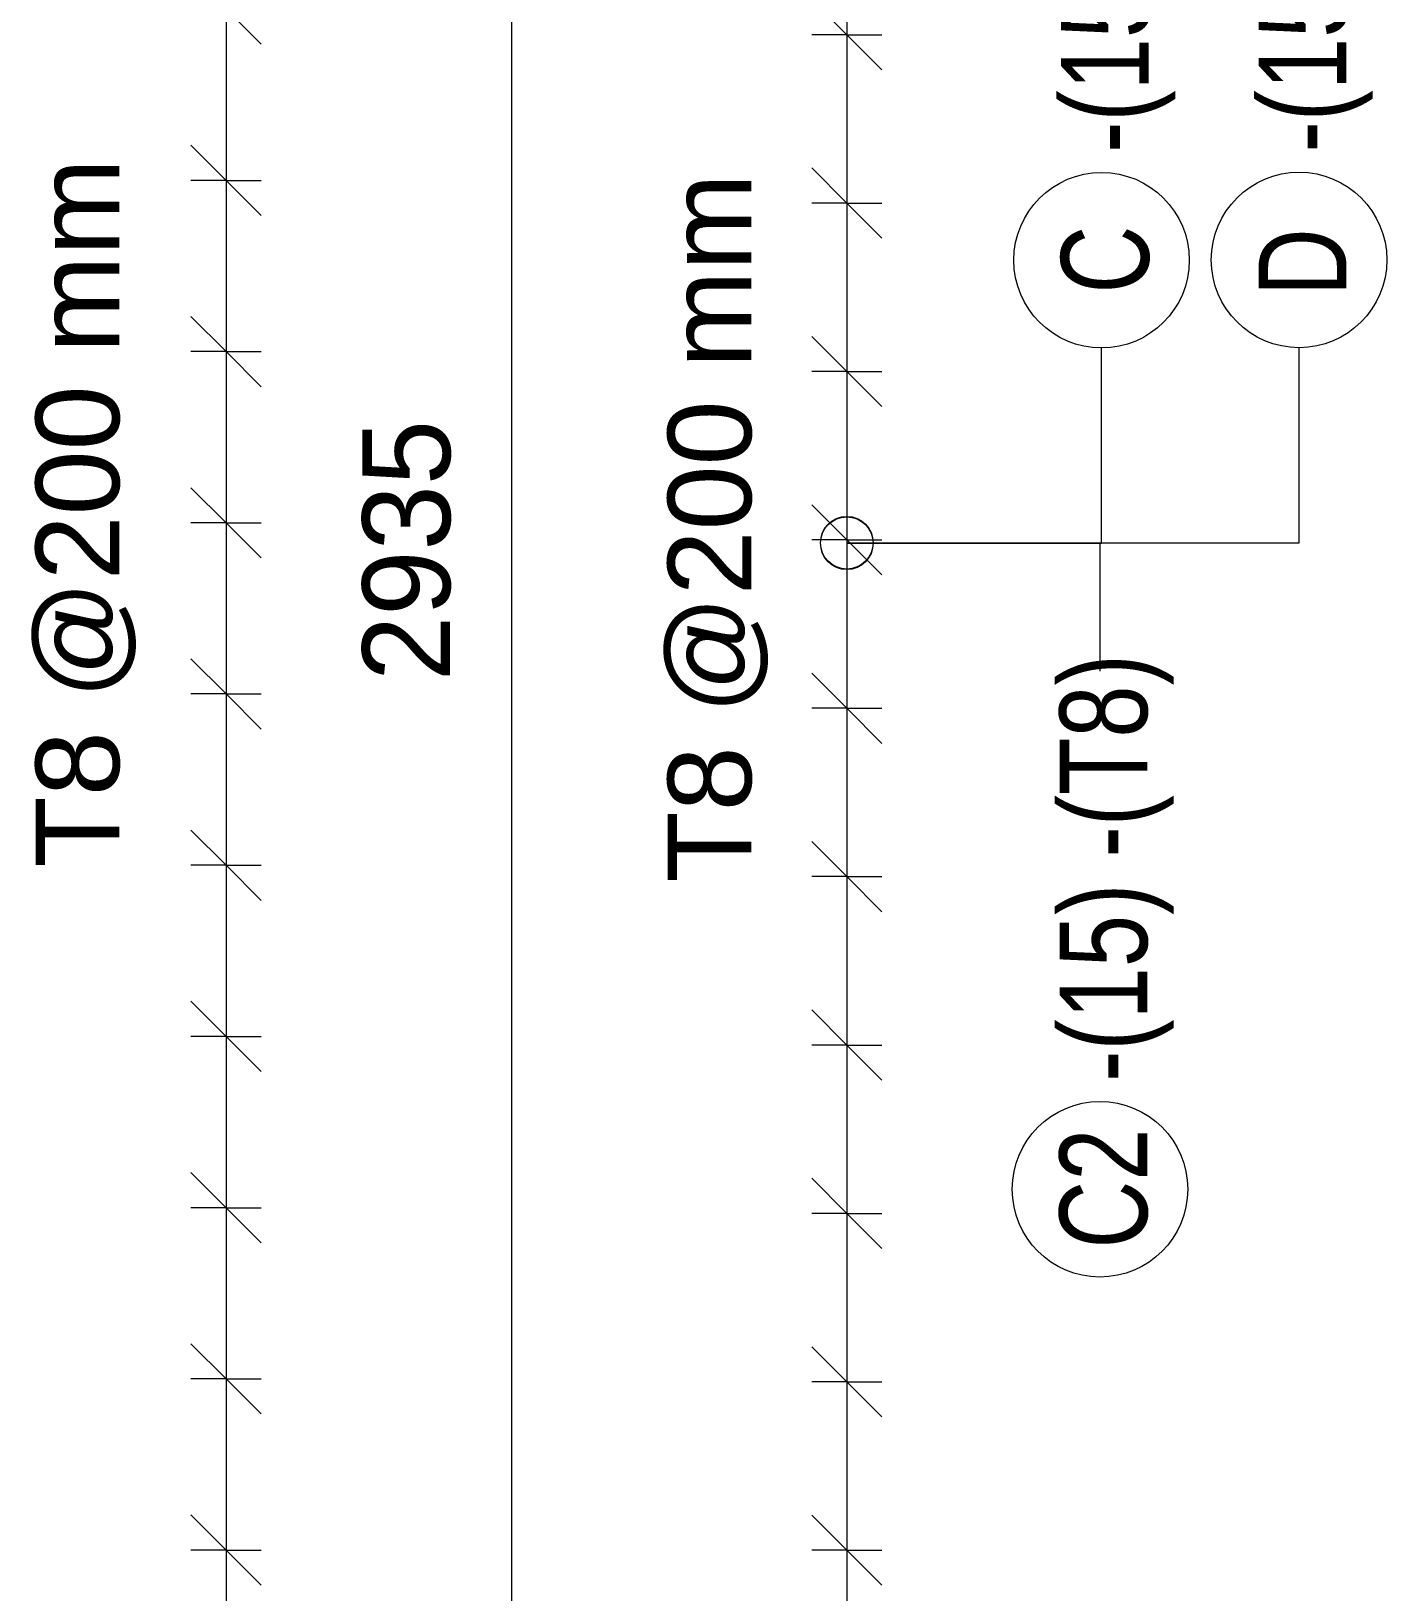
# Model space of a CAD drawing. Header units: millimetres. Extents: x -1209 to 17985, y -2296 to 18684.
# Drawn here: x -1209 to 336, y -367 to 1411 of the extents above; entities that cross this region are included whole.
import ezdxf

# ---------------------------------------------------------------- set-up
doc = ezdxf.new("R2010")
doc.units = ezdxf.units.MM
for name, color, linetype, lineweight in [('A-ANNO-DIMS', 211, 'Continuous', 9), ('A-ANNO-DIMS-40', 211, 'Continuous', 9), ('S-RBAR-IDEN', 171, 'Continuous', 9)]:
    doc.layers.add(name, color=color, linetype=linetype, lineweight=lineweight)
doc.styles.add('Arial', font='arial.ttf', dxfattribs={"height": 95.25})
doc.styles.add('Nirmala UI Semilight', font='NirmalaS.ttf', dxfattribs={"width": 0.8, "height": 100})
doc.styles.add('Nirmala UI Semilight_1', font='NirmalaS.ttf', dxfattribs={"height": 100})
doc.dimstyles.new('Arrow_Filled_-_2_5_NI_UI', dxfattribs={"dimscale": 304.8, "dimtxt": 104.736395, "dimasz": 0.262467, "dimexe": 0.131234, "dimexo": 0.0625, "dimgap": 0.131234, "dimtad": 1, "dimdec": 4, "dimzin": 0, "dimdsep": 46, "dimtxsty": 'Nirmala UI Semilight', "dimblk1": 'OBLIQUE', "dimblk2": 'OBLIQUE', "dimsah": 1, "dimcen": 0.09, "dimazin": 0, "dimtfac": 1, "dimtdec": 4, "dimtix": 1, "dimtmove": 0, "dimatfit": 3, "dimfxl": 0.131234, "dimfxlon": 1, "dimtvp": 1, "dimtolj": 1, "dimtzin": 0, "dimarcsym": 2})
doc.dimstyles.new('Arrow_Filled_-_2_5_NI_UI_1', dxfattribs={"dimscale": 304.8, "dimtxt": 104.736395, "dimasz": 0.262467, "dimexe": 0.131234, "dimexo": 0.0625, "dimgap": 0.131234, "dimtad": 1, "dimdec": 4, "dimzin": 0, "dimdsep": 46, "dimtxsty": 'Arial', "dimblk1": 'OBLIQUE', "dimblk2": 'OBLIQUE', "dimsah": 1, "dimcen": 0.09, "dimazin": 0, "dimtfac": 1, "dimtdec": 4, "dimtix": 1, "dimtmove": 0, "dimatfit": 3, "dimfxl": 0.131234, "dimfxlon": 1, "dimtvp": 1, "dimtolj": 1, "dimtzin": 0, "dimarcsym": 2})
doc.dimstyles.new('Arrow_Filled_-_2_5_NI_UI_2', dxfattribs={"dimscale": 304.8, "dimtxt": 104.736395, "dimasz": 0.262467, "dimexe": 0.131234, "dimexo": 0.0625, "dimgap": 0.131234, "dimtad": 1, "dimdec": 4, "dimzin": 0, "dimdsep": 46, "dimtxsty": 'Nirmala UI Semilight_1', "dimblk1": 'OBLIQUE', "dimblk2": 'OBLIQUE', "dimsah": 1, "dimcen": 0.09, "dimazin": 0, "dimtfac": 1, "dimtdec": 4, "dimtix": 1, "dimtmove": 0, "dimatfit": 3, "dimfxl": 0.131234, "dimfxlon": 1, "dimtvp": 1, "dimtolj": 1, "dimtzin": 0, "dimarcsym": 2})

# ---------------------------------------------------------------- blocks, each defined once
blk = doc.blocks.new('DIMBLOCK13-Elevation Front Copy 1')
at = {"layer": 'A-ANNO-DIMS-40'}
for p, q in [((-279.8, 1594.6), (-319.8, 1634.6)), ((-279.8, 1594.6), (-319.8, 1594.6)), ((-279.8, 1594.6), (-279.8, 1406.5)), ((-279.8, 1594.6), (-239.8, 1554.6)), ((-279.8, 1594.6), (-239.8, 1594.6)), ((-279.8, 1406.5), (-319.8, 1446.5)), ((-279.8, 1406.5), (-319.8, 1406.5)), ((-279.8, 1406.5), (-239.8, 1366.5)), ((-279.8, 1406.5), (-239.8, 1406.5))]:
    blk.add_line(p, q, dxfattribs=at)
blk = doc.blocks.new('_Oblique')
at = {"color": 0, "linetype": 'ByBlock', "lineweight": -2}
blk.add_line((-0.5, -0.5), (0.5, 0.5), dxfattribs=at)
blk = doc.blocks.new('DIMBLOCK14-Elevation Front Copy 1')
at = {"layer": 'A-ANNO-DIMS-40'}
for p, q in [((-279.8, 1406.5), (-319.8, 1446.5)), ((-279.8, 1406.5), (-319.8, 1406.5)), ((-279.8, 1406.5), (-279.8, 1214.7)), ((-279.8, 1406.5), (-239.8, 1366.5)), ((-279.8, 1406.5), (-239.8, 1406.5)), ((-279.8, 1214.7), (-319.8, 1254.7)), ((-279.8, 1214.7), (-319.8, 1214.7)), ((-279.8, 1214.7), (-239.8, 1174.7)), ((-279.8, 1214.7), (-239.8, 1214.7))]:
    blk.add_line(p, q, dxfattribs=at)
blk = doc.blocks.new('DIMBLOCK15-Elevation Front Copy 1')
at = {"layer": 'A-ANNO-DIMS-40'}
for p, q in [((-279.8, 1214.7), (-319.8, 1254.7)), ((-279.8, 1214.7), (-319.8, 1214.7)), ((-279.8, 1214.7), (-279.8, 1022.9)), ((-279.8, 1214.7), (-239.8, 1174.7)), ((-279.8, 1214.7), (-239.8, 1214.7)), ((-279.8, 1022.9), (-319.8, 1062.9)), ((-279.8, 1022.9), (-319.8, 1022.9)), ((-279.8, 1022.9), (-239.8, 982.9)), ((-279.8, 1022.9), (-239.8, 1022.9))]:
    blk.add_line(p, q, dxfattribs=at)
blk = doc.blocks.new('DIMBLOCK16-Elevation Front Copy 1')
at = {"layer": 'A-ANNO-DIMS-40'}
for p, q in [((-279.8, 1022.9), (-319.8, 1062.9)), ((-279.8, 1022.9), (-319.8, 1022.9)), ((-279.8, 1022.9), (-279.8, 831.1)), ((-279.8, 1022.9), (-239.8, 982.9)), ((-279.8, 1022.9), (-239.8, 1022.9)), ((-279.8, 831.1), (-319.8, 871.1)), ((-279.8, 831.1), (-319.8, 831.1)), ((-279.8, 831.1), (-239.8, 791.1)), ((-279.8, 831.1), (-239.8, 831.1))]:
    blk.add_line(p, q, dxfattribs=at)
blk = doc.blocks.new('DIMBLOCK17-Elevation Front Copy 1')
at = {"layer": 'A-ANNO-DIMS-40'}
for p, q in [((-279.8, 831.1), (-319.8, 871.1)), ((-279.8, 831.1), (-319.8, 831.1)), ((-279.8, 831.1), (-279.8, 639.2)), ((-279.8, 831.1), (-239.8, 791.1)), ((-279.8, 831.1), (-239.8, 831.1)), ((-279.8, 639.2), (-319.8, 679.2)), ((-279.8, 639.2), (-319.8, 639.2)), ((-279.8, 639.2), (-239.8, 599.2)), ((-279.8, 639.2), (-239.8, 639.2))]:
    blk.add_line(p, q, dxfattribs=at)
blk = doc.blocks.new('DIMBLOCK18-Elevation Front Copy 1')
at = {"layer": 'A-ANNO-DIMS-40'}
for p, q in [((-279.8, 639.2), (-319.8, 679.2)), ((-279.8, 639.2), (-319.8, 639.2)), ((-279.8, 639.2), (-279.8, 447.4)), ((-279.8, 639.2), (-239.8, 599.2)), ((-279.8, 639.2), (-239.8, 639.2)), ((-279.8, 447.4), (-319.8, 487.4)), ((-279.8, 447.4), (-319.8, 447.4)), ((-279.8, 447.4), (-239.8, 407.4)), ((-279.8, 447.4), (-239.8, 447.4))]:
    blk.add_line(p, q, dxfattribs=at)
blk = doc.blocks.new('DIMBLOCK19-Elevation Front Copy 1')
at = {"layer": 'A-ANNO-DIMS-40'}
for p, q in [((-279.8, 447.4), (-319.8, 487.4)), ((-279.8, 447.4), (-319.8, 447.4)), ((-279.8, 447.4), (-279.8, 255.6)), ((-279.8, 447.4), (-239.8, 407.4)), ((-279.8, 447.4), (-239.8, 447.4)), ((-279.8, 255.6), (-319.8, 295.6)), ((-279.8, 255.6), (-319.8, 255.6)), ((-279.8, 255.6), (-239.8, 215.6)), ((-279.8, 255.6), (-239.8, 255.6))]:
    blk.add_line(p, q, dxfattribs=at)
blk = doc.blocks.new('DIMBLOCK20-Elevation Front Copy 1')
at = {"layer": 'A-ANNO-DIMS-40'}
for p, q in [((-279.8, 255.6), (-319.8, 295.6)), ((-279.8, 255.6), (-319.8, 255.6)), ((-279.8, 255.6), (-279.8, 63.8)), ((-279.8, 255.6), (-239.8, 215.6)), ((-279.8, 255.6), (-239.8, 255.6)), ((-279.8, 63.8), (-319.8, 103.8)), ((-279.8, 63.8), (-319.8, 63.8)), ((-279.8, 63.8), (-239.8, 23.8)), ((-279.8, 63.8), (-239.8, 63.8))]:
    blk.add_line(p, q, dxfattribs=at)
blk = doc.blocks.new('DIMBLOCK21-Elevation Front Copy 1')
at = {"layer": 'A-ANNO-DIMS-40'}
for p, q in [((-279.8, 63.8), (-319.8, 103.8)), ((-279.8, 63.8), (-319.8, 63.8)), ((-279.8, 63.8), (-279.8, -128.1)), ((-279.8, 63.8), (-239.8, 23.8)), ((-279.8, 63.8), (-239.8, 63.8)), ((-279.8, -128.1), (-319.8, -88.1)), ((-279.8, -128.1), (-319.8, -128.1)), ((-279.8, -128.1), (-239.8, -168.1)), ((-279.8, -128.1), (-239.8, -128.1))]:
    blk.add_line(p, q, dxfattribs=at)
blk = doc.blocks.new('DIMBLOCK22-Elevation Front Copy 1')
at = {"layer": 'A-ANNO-DIMS-40'}
for p, q in [((-279.8, -128.1), (-319.8, -88.1)), ((-279.8, -128.1), (-319.8, -128.1)), ((-279.8, -128.1), (-279.8, -319.9)), ((-279.8, -128.1), (-239.8, -168.1)), ((-279.8, -128.1), (-239.8, -128.1)), ((-279.8, -319.9), (-319.8, -279.9)), ((-279.8, -319.9), (-319.8, -319.9)), ((-279.8, -319.9), (-239.8, -359.9)), ((-279.8, -319.9), (-239.8, -319.9))]:
    blk.add_line(p, q, dxfattribs=at)
blk = doc.blocks.new('DIMBLOCK23-Elevation Front Copy 1')
at = {"layer": 'A-ANNO-DIMS-40'}
for p, q in [((-279.8, -319.9), (-319.8, -279.9)), ((-279.8, -319.9), (-319.8, -319.9)), ((-279.8, -319.9), (-279.8, -511.7)), ((-279.8, -319.9), (-239.8, -359.9)), ((-279.8, -319.9), (-239.8, -319.9)), ((-279.8, -511.7), (-319.8, -471.7)), ((-279.8, -511.7), (-319.8, -511.7)), ((-279.8, -511.7), (-239.8, -551.7)), ((-279.8, -511.7), (-239.8, -511.7))]:
    blk.add_line(p, q, dxfattribs=at)
blk = doc.blocks.new('DIMBLOCK26-Elevation Front Copy 1')
at = {"layer": 'A-ANNO-DIMS-40'}
for p, q in [((-279.8, 1786.4), (-319.8, 1826.4)), ((-279.8, 1786.4), (-319.8, 1786.4)), ((-279.8, 1786.4), (-279.8, 1594.6)), ((-279.8, 1786.4), (-279.8, 1594.6)), ((-279.8, 1786.4), (-239.8, 1746.4)), ((-279.8, 1786.4), (-239.8, 1786.4)), ((-279.8, 1594.6), (-319.8, 1634.6)), ((-279.8, 1594.6), (-319.8, 1594.6)), ((-279.8, 1594.6), (-279.8, 1406.5)), ((-279.8, 1594.6), (-239.8, 1554.6)), ((-279.8, 1594.6), (-239.8, 1594.6)), ((-279.8, 1406.5), (-319.8, 1446.5)), ((-279.8, 1406.5), (-319.8, 1406.5)), ((-279.8, 1406.5), (-239.8, 1366.5)), ((-279.8, 1406.5), (-239.8, 1406.5))]:
    blk.add_line(p, q, dxfattribs=at)
blk = doc.blocks.new('_None')
blk = doc.blocks.new('DIMBLOCK27-Elevation Front Copy 1')
at = {"layer": 'A-ANNO-DIMS-40'}
for p, q in [((-279.8, 1594.6), (-319.8, 1634.6)), ((-279.8, 1594.6), (-319.8, 1594.6)), ((-279.8, 1594.6), (-279.8, 1406.5)), ((-279.8, 1594.6), (-279.8, 1406.5)), ((-279.8, 1594.6), (-239.8, 1554.6)), ((-279.8, 1594.6), (-239.8, 1594.6)), ((-279.8, 1406.5), (-319.8, 1446.5)), ((-279.8, 1406.5), (-319.8, 1406.5)), ((-279.8, 1406.5), (-279.8, 1214.7)), ((-279.8, 1406.5), (-239.8, 1366.5)), ((-279.8, 1406.5), (-239.8, 1406.5)), ((-279.8, 1214.7), (-319.8, 1254.7)), ((-279.8, 1214.7), (-319.8, 1214.7)), ((-279.8, 1214.7), (-239.8, 1174.7)), ((-279.8, 1214.7), (-239.8, 1214.7))]:
    blk.add_line(p, q, dxfattribs=at)
blk = doc.blocks.new('DIMBLOCK28-Elevation Front Copy 1')
at = {"layer": 'A-ANNO-DIMS-40'}
for p, q in [((-279.8, 1406.5), (-319.8, 1446.5)), ((-279.8, 1406.5), (-319.8, 1406.5)), ((-279.8, 1406.5), (-279.8, -511.7)), ((-279.8, 1406.5), (-279.8, 1214.7)), ((-279.8, 1406.5), (-239.8, 1366.5)), ((-279.8, 1406.5), (-239.8, 1406.5)), ((-279.8, 1214.7), (-319.8, 1254.7)), ((-279.8, 1214.7), (-319.8, 1214.7)), ((-279.8, 1214.7), (-279.8, 1022.9)), ((-279.8, 1214.7), (-239.8, 1174.7)), ((-279.8, 1214.7), (-239.8, 1214.7)), ((-279.8, 1022.9), (-319.8, 1062.9)), ((-279.8, 1022.9), (-319.8, 1022.9)), ((-279.8, 1022.9), (-279.8, 831.1)), ((-279.8, 1022.9), (-239.8, 982.9)), ((-279.8, 1022.9), (-239.8, 1022.9)), ((-279.8, 831.1), (-319.8, 871.1)), ((-279.8, 831.1), (-319.8, 831.1)), ((-279.8, 831.1), (-279.8, 639.2)), ((-279.8, 831.1), (-239.8, 791.1)), ((-279.8, 831.1), (-239.8, 831.1)), ((-279.8, 639.2), (-319.8, 679.2)), ((-279.8, 639.2), (-319.8, 639.2)), ((-279.8, 639.2), (-279.8, 447.4)), ((-279.8, 639.2), (-239.8, 599.2)), ((-279.8, 639.2), (-239.8, 639.2)), ((-279.8, 447.4), (-319.8, 487.4)), ((-279.8, 447.4), (-319.8, 447.4)), ((-279.8, 447.4), (-279.8, 255.6)), ((-279.8, 447.4), (-239.8, 407.4)), ((-279.8, 447.4), (-239.8, 447.4)), ((-279.8, 255.6), (-319.8, 295.6)), ((-279.8, 255.6), (-319.8, 255.6)), ((-279.8, 255.6), (-279.8, 63.8)), ((-279.8, 255.6), (-239.8, 215.6)), ((-279.8, 255.6), (-239.8, 255.6)), ((-279.8, 63.8), (-319.8, 103.8)), ((-279.8, 63.8), (-319.8, 63.8)), ((-279.8, 63.8), (-279.8, -128.1)), ((-279.8, 63.8), (-239.8, 23.8)), ((-279.8, 63.8), (-239.8, 63.8)), ((-279.8, -128.1), (-319.8, -88.1)), ((-279.8, -128.1), (-319.8, -128.1)), ((-279.8, -128.1), (-279.8, -319.9)), ((-279.8, -128.1), (-239.8, -168.1)), ((-279.8, -128.1), (-239.8, -128.1)), ((-279.8, -319.9), (-319.8, -279.9)), ((-279.8, -319.9), (-319.8, -319.9)), ((-279.8, -319.9), (-279.8, -511.7)), ((-279.8, -319.9), (-239.8, -359.9)), ((-279.8, -319.9), (-239.8, -319.9)), ((-279.8, -511.7), (-319.8, -471.7)), ((-279.8, -511.7), (-319.8, -511.7)), ((-279.8, -511.7), (-239.8, -551.7)), ((-279.8, -511.7), (-239.8, -511.7))]:
    blk.add_line(p, q, dxfattribs=at)
blk = doc.blocks.new('M_Rebar Tag_rfa MARK - DOT 1_5-794230-Elevation Front Copy 1')
at = {"layer": 'S-RBAR-IDEN'}
blk.add_circle((3034.1, 4800.9), 100, dxfattribs=at)
blk = doc.blocks.new('DIMBLOCK95-Elevation Front Copy 1')
at = {"layer": 'A-ANNO-DIMS-40'}
for p, q in [((-987.3, 1630.7), (-1027.3, 1670.7)), ((-987.3, 1630.7), (-1027.3, 1630.7)), ((-987.3, 1630.7), (-987.3, 1435.6)), ((-987.3, 1630.7), (-947.3, 1590.7)), ((-987.3, 1630.7), (-947.3, 1630.7)), ((-987.3, 1435.6), (-1027.3, 1475.6)), ((-987.3, 1435.6), (-1027.3, 1435.6)), ((-987.3, 1435.6), (-947.3, 1395.6)), ((-987.3, 1435.6), (-947.3, 1435.6))]:
    blk.add_line(p, q, dxfattribs=at)
blk = doc.blocks.new('DIMBLOCK96-Elevation Front Copy 1')
at = {"layer": 'A-ANNO-DIMS-40'}
for p, q in [((-987.3, 1435.6), (-1027.3, 1475.6)), ((-987.3, 1435.6), (-1027.3, 1435.6)), ((-987.3, 1435.6), (-987.3, 1240.6)), ((-987.3, 1435.6), (-947.3, 1395.6)), ((-987.3, 1435.6), (-947.3, 1435.6)), ((-987.3, 1240.6), (-1027.3, 1280.6)), ((-987.3, 1240.6), (-1027.3, 1240.6)), ((-987.3, 1240.6), (-947.3, 1200.6)), ((-987.3, 1240.6), (-947.3, 1240.6))]:
    blk.add_line(p, q, dxfattribs=at)
blk = doc.blocks.new('DIMBLOCK97-Elevation Front Copy 1')
at = {"layer": 'A-ANNO-DIMS-40'}
for p, q in [((-987.3, 1240.6), (-1027.3, 1280.6)), ((-987.3, 1240.6), (-1027.3, 1240.6)), ((-987.3, 1240.6), (-987.3, 1045.5)), ((-987.3, 1240.6), (-947.3, 1200.6)), ((-987.3, 1240.6), (-947.3, 1240.6)), ((-987.3, 1045.5), (-1027.3, 1085.5)), ((-987.3, 1045.5), (-1027.3, 1045.5)), ((-987.3, 1045.5), (-947.3, 1005.5)), ((-987.3, 1045.5), (-947.3, 1045.5))]:
    blk.add_line(p, q, dxfattribs=at)
blk = doc.blocks.new('DIMBLOCK98-Elevation Front Copy 1')
at = {"layer": 'A-ANNO-DIMS-40'}
for p, q in [((-987.3, 1045.5), (-1027.3, 1085.5)), ((-987.3, 1045.5), (-1027.3, 1045.5)), ((-987.3, 1045.5), (-987.3, 850.5)), ((-987.3, 1045.5), (-947.3, 1005.5)), ((-987.3, 1045.5), (-947.3, 1045.5)), ((-987.3, 850.5), (-1027.3, 890.5)), ((-987.3, 850.5), (-1027.3, 850.5)), ((-987.3, 850.5), (-947.3, 810.5)), ((-987.3, 850.5), (-947.3, 850.5))]:
    blk.add_line(p, q, dxfattribs=at)
blk = doc.blocks.new('DIMBLOCK99-Elevation Front Copy 1')
at = {"layer": 'A-ANNO-DIMS-40'}
for p, q in [((-987.3, 850.5), (-1027.3, 890.5)), ((-987.3, 850.5), (-1027.3, 850.5)), ((-987.3, 850.5), (-987.3, 655.5)), ((-987.3, 850.5), (-947.3, 810.5)), ((-987.3, 850.5), (-947.3, 850.5)), ((-987.3, 655.5), (-1027.3, 695.5)), ((-987.3, 655.5), (-1027.3, 655.5)), ((-987.3, 655.5), (-947.3, 615.5)), ((-987.3, 655.5), (-947.3, 655.5))]:
    blk.add_line(p, q, dxfattribs=at)
blk = doc.blocks.new('DIMBLOCK100-Elevation Front Copy 1')
at = {"layer": 'A-ANNO-DIMS-40'}
for p, q in [((-987.3, 655.5), (-1027.3, 695.5)), ((-987.3, 655.5), (-1027.3, 655.5)), ((-987.3, 655.5), (-987.3, 460.4)), ((-987.3, 655.5), (-947.3, 615.5)), ((-987.3, 655.5), (-947.3, 655.5)), ((-987.3, 460.4), (-1027.3, 500.4)), ((-987.3, 460.4), (-1027.3, 460.4)), ((-987.3, 460.4), (-947.3, 420.4)), ((-987.3, 460.4), (-947.3, 460.4))]:
    blk.add_line(p, q, dxfattribs=at)
blk = doc.blocks.new('DIMBLOCK101-Elevation Front Copy 1')
at = {"layer": 'A-ANNO-DIMS-40'}
for p, q in [((-987.3, 460.4), (-1027.3, 500.4)), ((-987.3, 460.4), (-1027.3, 460.4)), ((-987.3, 460.4), (-987.3, 265.4)), ((-987.3, 460.4), (-947.3, 420.4)), ((-987.3, 460.4), (-947.3, 460.4)), ((-987.3, 265.4), (-1027.3, 305.4)), ((-987.3, 265.4), (-1027.3, 265.4)), ((-987.3, 265.4), (-947.3, 225.4)), ((-987.3, 265.4), (-947.3, 265.4))]:
    blk.add_line(p, q, dxfattribs=at)
blk = doc.blocks.new('DIMBLOCK102-Elevation Front Copy 1')
at = {"layer": 'A-ANNO-DIMS-40'}
for p, q in [((-987.3, 265.4), (-1027.3, 305.4)), ((-987.3, 265.4), (-1027.3, 265.4)), ((-987.3, 265.4), (-987.3, 70.3)), ((-987.3, 265.4), (-947.3, 225.4)), ((-987.3, 265.4), (-947.3, 265.4)), ((-987.3, 70.3), (-1027.3, 110.3)), ((-987.3, 70.3), (-1027.3, 70.3)), ((-987.3, 70.3), (-947.3, 30.3)), ((-987.3, 70.3), (-947.3, 70.3))]:
    blk.add_line(p, q, dxfattribs=at)
blk = doc.blocks.new('DIMBLOCK103-Elevation Front Copy 1')
at = {"layer": 'A-ANNO-DIMS-40'}
for p, q in [((-987.3, 70.3), (-1027.3, 110.3)), ((-987.3, 70.3), (-1027.3, 70.3)), ((-987.3, 70.3), (-987.3, -124.7)), ((-987.3, 70.3), (-947.3, 30.3)), ((-987.3, 70.3), (-947.3, 70.3)), ((-987.3, -124.7), (-1027.3, -84.7)), ((-987.3, -124.7), (-1027.3, -124.7)), ((-987.3, -124.7), (-947.3, -164.7)), ((-987.3, -124.7), (-947.3, -124.7))]:
    blk.add_line(p, q, dxfattribs=at)
blk = doc.blocks.new('DIMBLOCK104-Elevation Front Copy 1')
at = {"layer": 'A-ANNO-DIMS-40'}
for p, q in [((-987.3, -124.7), (-1027.3, -84.7)), ((-987.3, -124.7), (-1027.3, -124.7)), ((-987.3, -124.7), (-987.3, -319.8)), ((-987.3, -124.7), (-947.3, -164.7)), ((-987.3, -124.7), (-947.3, -124.7)), ((-987.3, -319.8), (-1027.3, -279.8)), ((-987.3, -319.8), (-1027.3, -319.8)), ((-987.3, -319.8), (-947.3, -359.8)), ((-987.3, -319.8), (-947.3, -319.8))]:
    blk.add_line(p, q, dxfattribs=at)
blk = doc.blocks.new('DIMBLOCK105-Elevation Front Copy 1')
at = {"layer": 'A-ANNO-DIMS-40'}
for p, q in [((-987.3, -319.8), (-1027.3, -279.8)), ((-987.3, -319.8), (-1027.3, -319.8)), ((-987.3, -319.8), (-987.3, -514.8)), ((-987.3, -319.8), (-947.3, -359.8)), ((-987.3, -319.8), (-947.3, -319.8)), ((-987.3, -514.8), (-1027.3, -474.8)), ((-987.3, -514.8), (-1027.3, -514.8)), ((-987.3, -514.8), (-947.3, -554.8)), ((-987.3, -514.8), (-947.3, -514.8))]:
    blk.add_line(p, q, dxfattribs=at)
blk = doc.blocks.new('DIMBLOCK110-Elevation Front Copy 1')
at = {"layer": 'A-ANNO-DIMS-40'}
for p, q in [((-987.3, 2996), (-1027.3, 3036)), ((-987.3, 2996), (-1027.3, 2996)), ((-987.3, 2996), (-987.3, -1295)), ((-987.3, 2996), (-987.3, 2801)), ((-987.3, 2996), (-947.3, 2956)), ((-987.3, 2996), (-947.3, 2996)), ((-987.3, 2801), (-1027.3, 2841)), ((-987.3, 2801), (-1027.3, 2801)), ((-987.3, 2801), (-987.3, 2605.9)), ((-987.3, 2801), (-947.3, 2761)), ((-987.3, 2801), (-947.3, 2801)), ((-987.3, 2605.9), (-1027.3, 2645.9)), ((-987.3, 2605.9), (-1027.3, 2605.9)), ((-987.3, 2605.9), (-987.3, 2410.9)), ((-987.3, 2605.9), (-947.3, 2565.9)), ((-987.3, 2605.9), (-947.3, 2605.9)), ((-987.3, 2410.9), (-1027.3, 2450.9)), ((-987.3, 2410.9), (-1027.3, 2410.9)), ((-987.3, 2410.9), (-987.3, 2215.8)), ((-987.3, 2410.9), (-947.3, 2370.9)), ((-987.3, 2410.9), (-947.3, 2410.9)), ((-987.3, 2215.8), (-1027.3, 2255.8)), ((-987.3, 2215.8), (-1027.3, 2215.8)), ((-987.3, 2215.8), (-987.3, 2020.8)), ((-987.3, 2215.8), (-947.3, 2175.8)), ((-987.3, 2215.8), (-947.3, 2215.8)), ((-987.3, 2020.8), (-1027.3, 2060.8)), ((-987.3, 2020.8), (-1027.3, 2020.8)), ((-987.3, 2020.8), (-987.3, 1825.7)), ((-987.3, 2020.8), (-947.3, 1980.8)), ((-987.3, 2020.8), (-947.3, 2020.8)), ((-987.3, 1825.7), (-1027.3, 1865.7)), ((-987.3, 1825.7), (-1027.3, 1825.7)), ((-987.3, 1825.7), (-987.3, 1630.7)), ((-987.3, 1825.7), (-947.3, 1785.7)), ((-987.3, 1825.7), (-947.3, 1825.7)), ((-987.3, 1630.7), (-1027.3, 1670.7)), ((-987.3, 1630.7), (-1027.3, 1630.7)), ((-987.3, 1630.7), (-987.3, 1435.6)), ((-987.3, 1630.7), (-947.3, 1590.7)), ((-987.3, 1630.7), (-947.3, 1630.7)), ((-987.3, 1435.6), (-1027.3, 1475.6)), ((-987.3, 1435.6), (-1027.3, 1435.6)), ((-987.3, 1435.6), (-987.3, 1240.6)), ((-987.3, 1435.6), (-947.3, 1395.6)), ((-987.3, 1435.6), (-947.3, 1435.6)), ((-987.3, 1240.6), (-1027.3, 1280.6)), ((-987.3, 1240.6), (-1027.3, 1240.6)), ((-987.3, 1240.6), (-987.3, 1045.5)), ((-987.3, 1240.6), (-947.3, 1200.6)), ((-987.3, 1240.6), (-947.3, 1240.6)), ((-987.3, 1045.5), (-1027.3, 1085.5)), ((-987.3, 1045.5), (-1027.3, 1045.5)), ((-987.3, 1045.5), (-987.3, 850.5)), ((-987.3, 1045.5), (-947.3, 1005.5)), ((-987.3, 1045.5), (-947.3, 1045.5)), ((-987.3, 850.5), (-1027.3, 890.5)), ((-987.3, 850.5), (-1027.3, 850.5)), ((-987.3, 850.5), (-987.3, 655.5)), ((-987.3, 850.5), (-947.3, 810.5)), ((-987.3, 850.5), (-947.3, 850.5)), ((-987.3, 655.5), (-1027.3, 695.5)), ((-987.3, 655.5), (-1027.3, 655.5)), ((-987.3, 655.5), (-987.3, 460.4)), ((-987.3, 655.5), (-947.3, 615.5)), ((-987.3, 655.5), (-947.3, 655.5)), ((-987.3, 460.4), (-1027.3, 500.4)), ((-987.3, 460.4), (-1027.3, 460.4)), ((-987.3, 460.4), (-987.3, 265.4)), ((-987.3, 460.4), (-947.3, 420.4)), ((-987.3, 460.4), (-947.3, 460.4)), ((-987.3, 265.4), (-1027.3, 305.4)), ((-987.3, 265.4), (-1027.3, 265.4)), ((-987.3, 265.4), (-987.3, 70.3)), ((-987.3, 265.4), (-947.3, 225.4)), ((-987.3, 265.4), (-947.3, 265.4)), ((-987.3, 70.3), (-1027.3, 110.3)), ((-987.3, 70.3), (-1027.3, 70.3)), ((-987.3, 70.3), (-987.3, -124.7)), ((-987.3, 70.3), (-947.3, 30.3)), ((-987.3, 70.3), (-947.3, 70.3)), ((-987.3, -124.7), (-1027.3, -84.7)), ((-987.3, -124.7), (-1027.3, -124.7)), ((-987.3, -124.7), (-987.3, -319.8)), ((-987.3, -124.7), (-947.3, -164.7)), ((-987.3, -124.7), (-947.3, -124.7)), ((-987.3, -319.8), (-1027.3, -279.8)), ((-987.3, -319.8), (-1027.3, -319.8)), ((-987.3, -319.8), (-987.3, -514.8)), ((-987.3, -319.8), (-947.3, -359.8)), ((-987.3, -319.8), (-947.3, -319.8)), ((-987.3, -514.8), (-1027.3, -474.8)), ((-987.3, -514.8), (-1027.3, -514.8)), ((-987.3, -514.8), (-987.3, -709.9)), ((-987.3, -514.8), (-947.3, -554.8)), ((-987.3, -514.8), (-947.3, -514.8)), ((-987.3, -709.9), (-1027.3, -669.9)), ((-987.3, -709.9), (-1027.3, -709.9)), ((-987.3, -709.9), (-987.3, -904.9)), ((-987.3, -709.9), (-947.3, -749.9)), ((-987.3, -709.9), (-947.3, -709.9)), ((-987.3, -904.9), (-1027.3, -864.9)), ((-987.3, -904.9), (-1027.3, -904.9)), ((-987.3, -904.9), (-987.3, -1100)), ((-987.3, -904.9), (-947.3, -944.9)), ((-987.3, -904.9), (-947.3, -904.9)), ((-987.3, -1100), (-1027.3, -1060)), ((-987.3, -1100), (-1027.3, -1100)), ((-987.3, -1100), (-987.3, -1295)), ((-987.3, -1100), (-947.3, -1140)), ((-987.3, -1100), (-947.3, -1100)), ((-987.3, -1295), (-1027.3, -1255)), ((-987.3, -1295), (-1027.3, -1295)), ((-987.3, -1295), (-947.3, -1335)), ((-987.3, -1295), (-947.3, -1295))]:
    blk.add_line(p, q, dxfattribs=at)
blk = doc.blocks.new('DIMBLOCK112-Elevation Front Copy 1')
at = {"layer": 'A-ANNO-DIMS-40'}
for p, q in [((-661.4, 2290), (-701.4, 2330)), ((-661.4, 2290), (-701.4, 2290)), ((-661.4, -645), (-661.4, 2290)), ((-661.4, 2290), (-621.4, 2250)), ((-661.4, 2290), (-621.4, 2290)), ((-661.4, -645), (-701.4, -605)), ((-661.4, -645), (-701.4, -645)), ((-661.4, -645), (-621.4, -685)), ((-661.4, -645), (-621.4, -645))]:
    blk.add_line(p, q, dxfattribs=at)
at = {"layer": 'A-ANNO-DIMS-40', "color": 0, "insert": (-831.9, 670.2), "char_height": 100, "width": 365.625, "attachment_point": 1, "rotation": 90, "line_spacing_factor": 1.142579, "style": 'Nirmala UI Semilight_1'}
blk.add_mtext('2935', dxfattribs=at)

msp = doc.modelspace()

# ---------------------------------------------------------------- linework, layer by layer
at = {"layer": 'S-RBAR-IDEN'}
for p, q in [((10.41815, 827.20534), (10.41815, 1049.70686)), ((235.53703, 827.53177), (235.53703, 1050.03329)), ((-279.83622, 827.82464), (8.62942, 827.82464)), ((-279.83622, 827.53177), (235.53703, 827.53177)), ((-279.83622, 827.20534), (10.41815, 827.20534)), ((8.62942, 827.82464), (8.62942, 681.40889))]:
    msp.add_line(p, q, dxfattribs=at)
for centre in [(-279.83622, 827.82464), (-279.83622, 827.53177), (-279.83622, 827.20534)]:
    msp.add_circle(centre, 30, dxfattribs=at)

# ---------------------------------------------------------------- block references
at = {"layer": 'S-RBAR-IDEN', "rotation": 89.99999999999991}
for p in [(4811.35324, -1884.43687), (5036.47211, -1884.11045), (4809.56451, -2942.78619)]:
    msp.add_blockref('M_Rebar Tag_rfa MARK - DOT 1_5-794230-Elevation Front Copy 1', p, dxfattribs=at)

# ---------------------------------------------------------------- texts
at = {"layer": 'S-RBAR-IDEN', "char_height": 100, "attachment_point": 1, "rotation": 90, "style": 'Nirmala UI Semilight'}
for s, insert, width in [('-(15) -(T8)', (-35.66375, 1271.91821), 564.388), ('-(15) -(T8)', (189.45512, 1272.24463), 564.388), ('C', (-35.66375, 1111.65769), 84.6582), ('D', (189.45512, 1108.78412), 92.3544), ('-(15) -(T8)', (-37.45248, 213.56889), 564.388), ('C2', (-37.45248, 23.70837), 156.4894)]:
    msp.add_mtext(s, dxfattribs=dict(at, insert=insert, width=width))
at = {"layer": 'S-RBAR-IDEN', "insert": (-1204.24278, 457.73069), "char_height": 95.25, "width": 990.88575, "attachment_point": 1, "rotation": 90, "style": 'Arial', "bg_fill": 3, "box_fill_scale": 0, "bg_fill_color": 256, "bg_fill_true_color": 3254780160, "bg_fill_transparency": 256}
msp.add_mtext('T8 @200 mm', dxfattribs=at)

# ---------------------------------------------------------------- dimensions: what is measured, and where the dimension line sits
at = {"layer": 'A-ANNO-DIMS'}
for base, p1, p2, text, dimstyle, override, picture, middle in [((-987.29636, -1295), (-947.29636, 2996), (-947.29636, -1295), '4291', 'Arrow_Filled_-_2_5_NI_UI', {"dimpost": '<>', "dimblk1": 'None', "dimblk2": 'None', "dimsah": 1, "dimfxl": 4291}, 'DIMBLOCK110-Elevation Front Copy 1', (-1079.28381, 850.5)), ((-279.80392, 1594.59823), (-239.80392, 1786.4226), (-239.80392, 1594.59823), '192', 'Arrow_Filled_-_2_5_NI_UI_1', {"dimpost": '<>', "dimblk1": 'None', "dimblk2": 'None', "dimsah": 1, "dimfxl": 191.824368}, 'DIMBLOCK26-Elevation Front Copy 1', (-368.436, 1690.51041)), ((-987.29636, 1435.63636), (-947.29636, 1630.68182), (-947.29636, 1435.63636), ' ', 'Arrow_Filled_-_2_5_NI_UI', {"dimpost": '<>', "dimfxl": 195.045455}, 'DIMBLOCK95-Elevation Front Copy 1', (-987.29636, 1533.15909)), ((-279.80392, 1406.52386), (-239.80392, 1594.59823), (-239.80392, 1406.52386), '188', 'Arrow_Filled_-_2_5_NI_UI_1', {"dimpost": '<>', "dimblk1": 'None', "dimblk2": 'None', "dimsah": 1, "dimfxl": 188.074368}, 'DIMBLOCK27-Elevation Front Copy 1', (-368.436, 1500.56105)), ((-279.80392, 1406.52386), (-239.80392, 1594.59823), (-239.80392, 1406.52386), ' ', 'Arrow_Filled_-_2_5_NI_UI_1', {"dimpost": '<>', "dimfxl": 188.074368}, 'DIMBLOCK13-Elevation Front Copy 1', (-279.80392, 1500.56105)), ((-987.29636, 1240.59091), (-947.29636, 1435.63636), (-947.29636, 1240.59091), ' ', 'Arrow_Filled_-_2_5_NI_UI', {"dimpost": '<>', "dimfxl": 195.045455}, 'DIMBLOCK96-Elevation Front Copy 1', (-987.29636, 1338.11364)), ((-279.80392, -511.71982), (-239.80392, 1406.52386), (-239.80392, -511.71982), '1918', 'Arrow_Filled_-_2_5_NI_UI_1', {"dimpost": '<>', "dimblk1": 'None', "dimblk2": 'None', "dimsah": 1, "dimfxl": 1918.243678}, 'DIMBLOCK28-Elevation Front Copy 1', (-368.436, 447.40202)), ((-279.80392, 1214.69949), (-239.80392, 1406.52386), (-239.80392, 1214.69949), ' ', 'Arrow_Filled_-_2_5_NI_UI_1', {"dimpost": '<>', "dimfxl": 191.824368}, 'DIMBLOCK14-Elevation Front Copy 1', (-279.80392, 1310.61168)), ((-987.29636, 1045.54545), (-947.29636, 1240.59091), (-947.29636, 1045.54545), ' ', 'Arrow_Filled_-_2_5_NI_UI', {"dimpost": '<>', "dimfxl": 195.045455}, 'DIMBLOCK97-Elevation Front Copy 1', (-987.29636, 1143.06818)), ((-279.80392, 1022.87513), (-239.80392, 1214.69949), (-239.80392, 1022.87513), ' ', 'Arrow_Filled_-_2_5_NI_UI_1', {"dimpost": '<>', "dimfxl": 191.824368}, 'DIMBLOCK15-Elevation Front Copy 1', (-279.80392, 1118.78731)), ((-987.29636, 850.5), (-947.29636, 1045.54545), (-947.29636, 850.5), ' ', 'Arrow_Filled_-_2_5_NI_UI', {"dimpost": '<>', "dimfxl": 195.045455}, 'DIMBLOCK98-Elevation Front Copy 1', (-987.29636, 948.02273)), ((-279.80392, 831.05076), (-239.80392, 1022.87513), (-239.80392, 831.05076), ' ', 'Arrow_Filled_-_2_5_NI_UI_1', {"dimpost": '<>', "dimfxl": 191.824368}, 'DIMBLOCK16-Elevation Front Copy 1', (-279.80392, 926.96294)), ((-987.29636, 655.45455), (-947.29636, 850.5), (-947.29636, 655.45455), ' ', 'Arrow_Filled_-_2_5_NI_UI', {"dimpost": '<>', "dimfxl": 195.045455}, 'DIMBLOCK99-Elevation Front Copy 1', (-987.29636, 752.97727)), ((-279.80392, 639.22639), (-239.80392, 831.05076), (-239.80392, 639.22639), ' ', 'Arrow_Filled_-_2_5_NI_UI_1', {"dimpost": '<>', "dimfxl": 191.824368}, 'DIMBLOCK17-Elevation Front Copy 1', (-279.80392, 735.13857)), ((-987.29636, 460.40909), (-947.29636, 655.45455), (-947.29636, 460.40909), ' ', 'Arrow_Filled_-_2_5_NI_UI', {"dimpost": '<>', "dimfxl": 195.045455}, 'DIMBLOCK100-Elevation Front Copy 1', (-987.29636, 557.93182)), ((-279.80392, 447.40202), (-239.80392, 639.22639), (-239.80392, 447.40202), ' ', 'Arrow_Filled_-_2_5_NI_UI_1', {"dimpost": '<>', "dimfxl": 191.824368}, 'DIMBLOCK18-Elevation Front Copy 1', (-279.80392, 543.31421)), ((-987.29636, 265.36364), (-947.29636, 460.40909), (-947.29636, 265.36364), ' ', 'Arrow_Filled_-_2_5_NI_UI', {"dimpost": '<>', "dimfxl": 195.045455}, 'DIMBLOCK101-Elevation Front Copy 1', (-987.29636, 362.88636)), ((-279.80392, 255.57766), (-239.80392, 447.40202), (-239.80392, 255.57766), ' ', 'Arrow_Filled_-_2_5_NI_UI_1', {"dimpost": '<>', "dimfxl": 191.824368}, 'DIMBLOCK19-Elevation Front Copy 1', (-279.80392, 351.48984)), ((-987.29636, 70.31818), (-947.29636, 265.36364), (-947.29636, 70.31818), ' ', 'Arrow_Filled_-_2_5_NI_UI', {"dimpost": '<>', "dimfxl": 195.045455}, 'DIMBLOCK102-Elevation Front Copy 1', (-987.29636, 167.84091)), ((-279.80392, 63.75329), (-239.80392, 255.57766), (-239.80392, 63.75329), ' ', 'Arrow_Filled_-_2_5_NI_UI_1', {"dimpost": '<>', "dimfxl": 191.824368}, 'DIMBLOCK20-Elevation Front Copy 1', (-279.80392, 159.66547)), ((-987.29636, -124.72727), (-947.29636, 70.31818), (-947.29636, -124.72727), ' ', 'Arrow_Filled_-_2_5_NI_UI', {"dimpost": '<>', "dimfxl": 195.045455}, 'DIMBLOCK103-Elevation Front Copy 1', (-987.29636, -27.20455)), ((-279.80392, -128.07108), (-239.80392, 63.75329), (-239.80392, -128.07108), ' ', 'Arrow_Filled_-_2_5_NI_UI_1', {"dimpost": '<>', "dimfxl": 191.824368}, 'DIMBLOCK21-Elevation Front Copy 1', (-279.80392, -32.1589)), ((-987.29636, -319.77273), (-947.29636, -124.72727), (-947.29636, -319.77273), ' ', 'Arrow_Filled_-_2_5_NI_UI', {"dimpost": '<>', "dimfxl": 195.045455}, 'DIMBLOCK104-Elevation Front Copy 1', (-987.29636, -222.25)), ((-279.80392, -319.89545), (-239.80392, -128.07108), (-239.80392, -319.89545), ' ', 'Arrow_Filled_-_2_5_NI_UI_1', {"dimpost": '<>', "dimfxl": 191.824368}, 'DIMBLOCK22-Elevation Front Copy 1', (-279.80392, -223.98326)), ((-987.29636, -514.81818), (-947.29636, -319.77273), (-947.29636, -514.81818), ' ', 'Arrow_Filled_-_2_5_NI_UI', {"dimpost": '<>', "dimfxl": 195.045455}, 'DIMBLOCK105-Elevation Front Copy 1', (-987.29636, -417.29545)), ((-279.80392, -511.71982), (-239.80392, -319.89545), (-239.80392, -511.71982), ' ', 'Arrow_Filled_-_2_5_NI_UI_1', {"dimpost": '<>', "dimfxl": 191.824368}, 'DIMBLOCK23-Elevation Front Copy 1', (-279.80392, -415.80763))]:
    dim = msp.add_linear_dim(base=base, p1=p1, p2=p2, angle=90, text=text, dimstyle=dimstyle, override=override, dxfattribs=at)
    dim.commit()
    dim.dimension.update_dxf_attribs({"geometry": picture, "text_midpoint": middle})
dim = msp.add_linear_dim(base=(-661.4449, 2290), p1=(-621.4449, -645), p2=(-621.4449, 2290), angle=90, dimstyle='Arrow_Filled_-_2_5_NI_UI_2', override={"dimpost": '<>', "dimfxl": 2935}, dxfattribs=at)
dim.commit()
dim.dimension.update_dxf_attribs({"geometry": 'DIMBLOCK112-Elevation Front Copy 1', "text_midpoint": (-753.15341, 822.5)})

# ---------------------------------------------------------------- next in the draw order: texts
at = {"layer": 'S-RBAR-IDEN', "insert": (-483.93278, 440.5692), "char_height": 95.25, "width": 990.88575, "attachment_point": 1, "rotation": 90, "style": 'Arial', "bg_fill": 3, "box_fill_scale": 0, "bg_fill_color": 256, "bg_fill_true_color": 3254780160, "bg_fill_transparency": 256}
msp.add_mtext('T8 @200 mm', dxfattribs=at)

doc.saveas('drawing.dxf')
